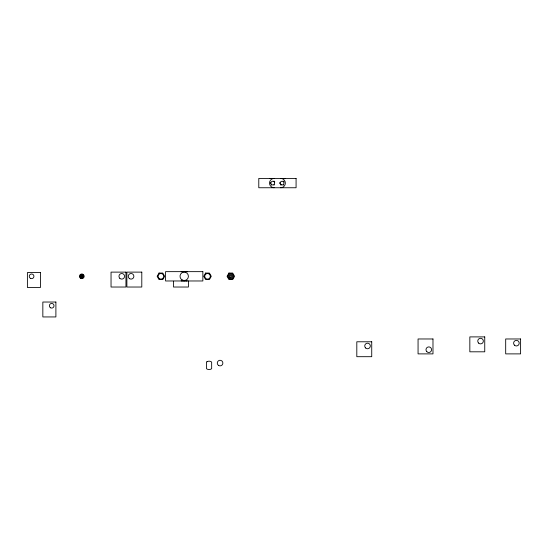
<?xml version="1.0" encoding="UTF-8"?>
<svg xmlns="http://www.w3.org/2000/svg" width="548" height="548" viewBox="0 0 548 548"><rect width="100%" height="100%" fill="white"/><g stroke="black" fill="none" stroke-linecap="round" stroke-linejoin="round"><path stroke-width="0.82" d="M188.409 280.973L188.409 287.029L173.49 287.029L173.49 281.234M185.416 280.816A4.658 4.658 0 0 1 183.005 280.816M183.005 271.808A4.658 4.658 0 0 1 185.416 271.808M182.347 280.973A4.658 4.658 0 0 1 181.141 280.816M181.141 271.808A4.658 4.658 0 0 1 182.347 271.65M187.286 280.816A4.658 4.658 0 0 1 186.073 280.973M186.073 271.65A4.658 4.658 0 0 1 187.286 271.808M83.426 275.377A1.863 1.863 0 0 1 83.611 276.795M82.296 278.11A1.863 1.863 0 0 1 80.008 276.795M80.2 275.377A1.863 1.863 0 0 1 80.878 274.699M82.296 274.507A1.863 1.863 0 0 1 83.132 274.993M80.974 277.761A1.678 1.678 0 0 1 80.625 277.5M269.698 178.593A4.658 4.658 0 0 1 270.904 178.429M280.692 178.429A4.658 4.658 0 0 1 285.357 183.094A4.658 4.658 0 0 1 280.692 187.752M283.741 184.738A2.329 2.329 0 0 1 283.254 185.108M280.925 185.108A2.329 2.329 0 0 1 280.446 184.738M279.843 183.696A2.329 2.329 0 0 1 279.843 182.491M283.254 181.073A2.329 2.329 0 0 1 284.111 181.929M274.171 187.752A4.658 4.658 0 0 1 269.506 183.094A4.658 4.658 0 0 1 274.171 178.429M283.953 178.429A4.658 4.658 0 0 1 285.166 178.593M274.418 184.738A2.329 2.329 0 0 1 273.938 185.108M271.603 185.108A2.329 2.329 0 0 1 271.123 184.738M270.52 183.696A2.329 2.329 0 0 1 270.52 182.491M273.938 181.073A2.329 2.329 0 0 1 274.788 181.929M81.549 276.24L82.07 276.377L81.549 276.24M159.023 273.048L157.139 276.308L159.023 279.576L162.79 279.576L164.674 276.308L162.79 273.048L159.023 273.048M205.63 273.048L203.746 276.308L205.63 279.576L209.398 279.576L211.281 276.308L209.398 273.048L205.63 273.048M228.941 273.048L227.057 276.308L228.941 279.576L232.708 279.576L234.592 276.308L232.708 273.048L228.941 273.048M206.98 361.742L206.493 362.112L206.493 368.64L206.98 369.01A4.192 4.192 0 0 0 211.172 369.01L211.658 368.64L211.658 362.112L211.172 361.742A4.192 4.192 0 0 0 206.98 361.742M296.078 178.429L258.786 178.429L258.786 187.752L296.078 187.752L296.078 178.429M202.856 271.65L165.571 271.65L165.571 280.973L202.856 280.973L202.856 271.65M125.951 272.116L111.038 272.116L111.038 287.029L125.951 287.029L125.951 272.116M141.795 272.116L126.883 272.116L126.883 287.029L141.795 287.029L141.795 272.116M40.449 272.582L27.4 272.582L27.4 287.495L40.449 287.495L40.449 272.582M55.896 302.03L42.84 302.03L42.84 316.943L55.896 316.943L55.896 302.03M484.747 336.897L469.835 336.897L469.835 351.809L484.747 351.809L484.747 336.897M432.982 338.972L418.062 338.972L418.062 353.885L432.982 353.885L432.982 338.972M520.6 338.972L505.688 338.972L505.688 353.885L520.6 353.885L520.6 338.972M371.729 341.781L356.81 341.781L356.81 356.693L371.729 356.693L371.729 341.781M218.673 365.495A2.795 2.795 0 0 0 222.872 363.071A2.795 2.795 0 0 0 218.673 360.653A2.795 2.795 0 0 0 218.673 365.495M205.541 278.288A2.795 2.795 0 0 0 210.22 277.035A2.795 2.795 0 0 0 206.795 273.61A2.795 2.795 0 0 0 205.541 278.288M229.42 278.733A2.795 2.795 0 0 0 233.619 276.308A2.795 2.795 0 0 0 229.42 273.89A2.795 2.795 0 0 0 229.42 278.733M158.927 278.288A2.795 2.795 0 0 0 163.612 277.035A2.795 2.795 0 0 0 160.187 273.61A2.795 2.795 0 0 0 158.927 278.288M182.114 279.946A4.192 4.192 0 0 0 188.409 276.308A4.192 4.192 0 0 0 182.114 272.678A4.192 4.192 0 0 0 182.114 279.946M514.428 345.144A2.795 2.795 0 0 0 519.107 343.891A2.795 2.795 0 0 0 515.682 340.466A2.795 2.795 0 0 0 514.428 345.144M478.575 343.069A2.795 2.795 0 0 0 483.254 341.815A2.795 2.795 0 0 0 479.829 338.39A2.795 2.795 0 0 0 478.575 343.069M426.81 351.672A2.795 2.795 0 0 0 431.488 350.419A2.795 2.795 0 0 0 428.063 346.994A2.795 2.795 0 0 0 426.81 351.672M365.557 347.953A2.795 2.795 0 0 0 370.236 346.699A2.795 2.795 0 0 0 366.811 343.274A2.795 2.795 0 0 0 365.557 347.953M119.779 278.288A2.795 2.795 0 0 0 124.458 277.035A2.795 2.795 0 0 0 121.033 273.61A2.795 2.795 0 0 0 119.779 278.288M50.532 307.777A2.329 2.329 0 0 0 54.026 305.757A2.329 2.329 0 0 0 50.532 303.736A2.329 2.329 0 0 0 50.532 307.777M30.428 278.329A2.329 2.329 0 0 0 33.928 276.308A2.329 2.329 0 0 0 30.428 274.295A2.329 2.329 0 0 0 30.428 278.329M129.677 278.733A2.795 2.795 0 0 0 133.876 276.308A2.795 2.795 0 0 0 129.677 273.89A2.795 2.795 0 0 0 129.677 278.733M230.359 277.117A0.932 0.932 0 0 0 231.756 276.308A0.932 0.932 0 0 0 230.359 275.5A0.932 0.932 0 0 0 230.359 277.117M229.893 277.925A1.863 1.863 0 0 0 232.688 276.308A1.863 1.863 0 0 0 229.893 274.699A1.863 1.863 0 0 0 229.893 277.925M80.645 278.329A2.329 2.329 0 0 0 84.145 276.308A2.329 2.329 0 0 0 80.645 274.295A2.329 2.329 0 0 0 80.645 278.329M81.111 277.521A1.397 1.397 0 0 0 83.207 276.308A1.397 1.397 0 0 0 81.111 275.103A1.397 1.397 0 0 0 81.111 277.521M81.344 277.117A0.932 0.932 0 0 0 82.741 276.308A0.932 0.932 0 0 0 81.344 275.5A0.932 0.932 0 0 0 81.344 277.117M281.158 184.703A1.863 1.863 0 0 0 283.953 183.094A1.863 1.863 0 0 0 281.158 181.477A1.863 1.863 0 0 0 281.158 184.703M271.452 184.409A1.863 1.863 0 0 0 274.569 183.573A1.863 1.863 0 0 0 272.288 181.292A1.863 1.863 0 0 0 271.452 184.409"/></g></svg>
